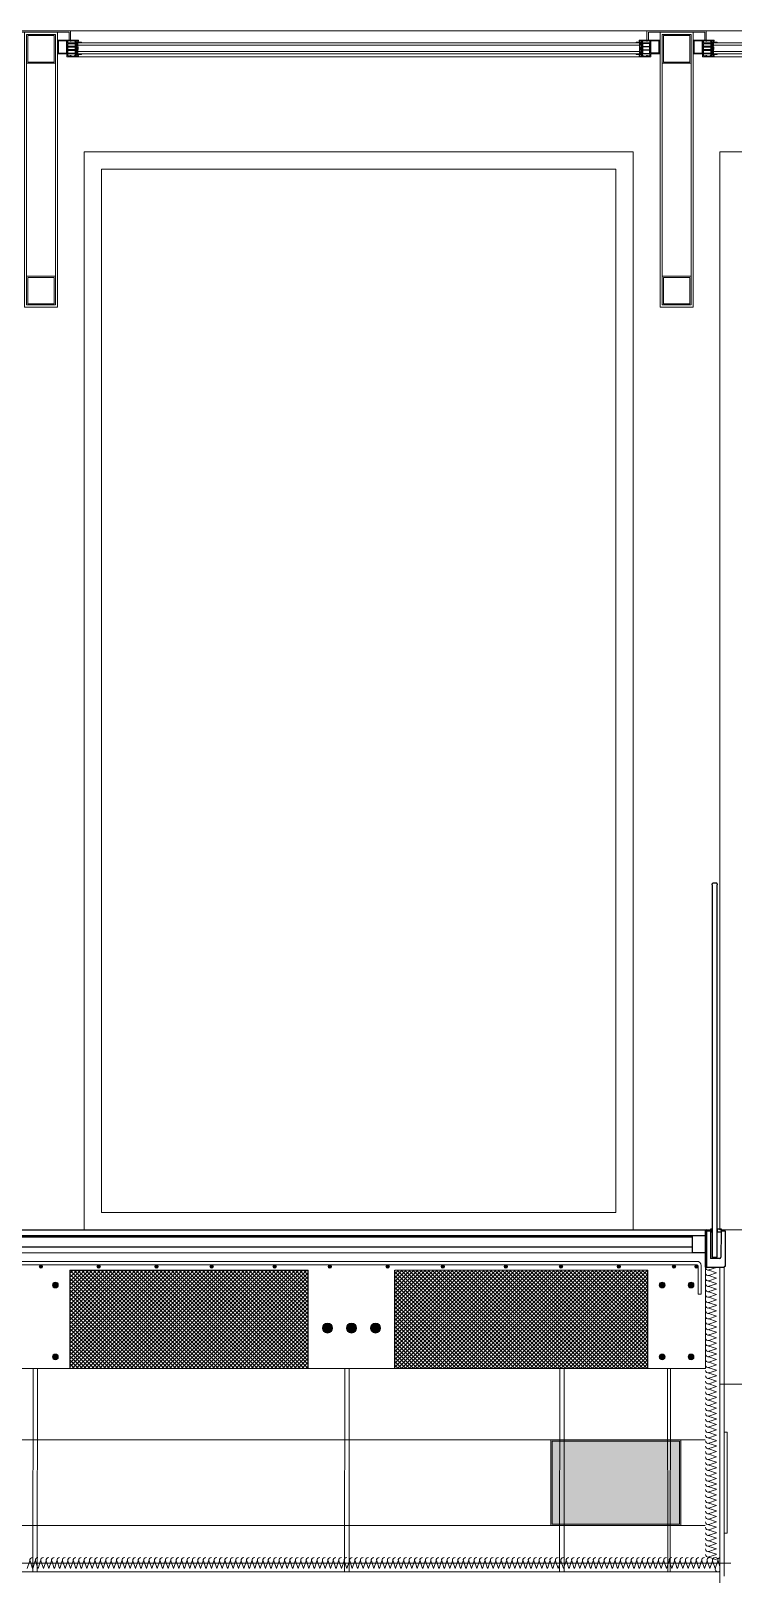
# Model space of a CAD drawing. Header units: metres. Extents: x -175 to 101, y -7 to 93.
# Drawn here: x 51.79 to 54.22, y -1.94 to 3.41 of the extents above; entities that cross this region are included whole.
import ezdxf

# ---------------------------------------------------------------- set-up
doc = ezdxf.new("R2010")
doc.units = ezdxf.units.M
for name, color, linetype, lineweight, transparency in [('DC_AISLAMIENTO', 14, 'Continuous', 9, 0.3), ('DC_ARMADURA', 251, 'Continuous', 9, 0.3), ('DC_SOMBREADO', 252, 'Continuous', 9, 0.4), ('DC_TRANSPARENTE', 251, 'Continuous', 9, 0.4), ('DG_CALLES', 250, 'Continuous', 9, 0.5), ('DG_TRANSPARENTE', 251, 'Continuous', 9, 0.8)]:
    doc.layers.add(name, color=color, linetype=linetype, lineweight=lineweight, transparency=transparency)
doc.layers.add('DC_LINEA', color=251, linetype='Continuous', lineweight=9)

# ---------------------------------------------------------------- blocks, each defined once
blk = doc.blocks.new('EPS')
at = {"layer": 'DC_SOMBREADO', "linetype": 'Continuous', "transparency": 33554577}
h = blk.add_hatch(dxfattribs=at)
h.set_pattern_fill('ANSI37', color=9, scale=0.003)
h.set_pattern_definition([(45, (-0.414305, -0.79556), (-0.006735192091, 0.006735192091), []), (135, (-0.414305, -0.79556), (-0.006735192091, -0.006735192091), [])])
h.paths.add_polyline_path([(-6232.4327, 2478.7017), (-6233.3077, 2478.7017), (-6233.3077, 2478.3617), (-6232.4327, 2478.3617)])
blk.add_line((-6233.3077, 2478.7017), (-6232.4327, 2478.7017))
at = {"layer": 'DC_LINEA', "linetype": 'Continuous'}
for p, q in [((-6233.3077, 2478.3617), (-6233.3077, 2478.7017)), ((-6232.4327, 2478.3617), (-6232.4327, 2478.7017))]:
    blk.add_line(p, q, dxfattribs=at)
at = {"layer": 'DC_TRANSPARENTE', "linetype": 'Continuous'}
blk.add_line((-6232.4327, 2478.3617), (-6233.3077, 2478.3617), dxfattribs=at)
blk = doc.blocks.new('AISLM1')
at = {"layer": 'DC_AISLAMIENTO'}
for p, q in [((-6235.44, 2491.68), (-6235.419, 2491.743)), ((-6235.417, 2491.743), (-6235.396, 2491.68))]:
    blk.add_line(p, q, dxfattribs=at)
blk.add_arc((-6235.44, 2491.749), 0.0225, 345, 90, dxfattribs=at)
blk = doc.blocks.new('viga huerta')
at = {"layer": 'DC_LINEA', "linetype": 'Continuous'}
for p, q in [((49.573, 4.8324), (49.573, 3.8951)), ((49.673, 4.8324), (49.673, 3.8951))]:
    blk.add_line(p, q, dxfattribs=at)
at = {"layer": 'DC_LINEA'}
blk.add_lwpolyline([(49.5659, 4.8396), (49.6801, 4.8396), (49.6801, 3.888), (49.5659, 3.888)], close=True, dxfattribs=at)
at = {"layer": 'DC_LINEA', "linetype": 'Continuous'}
for points in [[(49.573, 4.7324), (49.673, 4.7324), (49.673, 4.8324), (49.573, 4.8324)], [(49.5773, 4.7367), (49.6687, 4.7367), (49.6687, 4.8281), (49.5773, 4.8281)], [(49.573, 3.8951), (49.673, 3.8951), (49.673, 3.9951), (49.573, 3.9951)], [(49.5773, 3.8994), (49.6687, 3.8994), (49.6687, 3.9908), (49.5773, 3.9908)]]:
    blk.add_lwpolyline(points, close=True, dxfattribs=at)

msp = doc.modelspace()

# ---------------------------------------------------------------- hatches: boundary and pattern name
at = {"layer": 'DC_ARMADURA'}
h = msp.add_hatch(color=256, dxfattribs=at)
edge = h.paths.add_edge_path()
edge.add_arc((51.8281, -0.8746), 0.006, 0, 360)
h = msp.add_hatch(color=256, dxfattribs=at)
edge = h.paths.add_edge_path()
edge.add_arc((52.0281, -0.8746), 0.006, 0, 360)
h = msp.add_hatch(color=256, dxfattribs=at)
edge = h.paths.add_edge_path()
edge.add_arc((52.2281, -0.8746), 0.006, 0, 360)
h = msp.add_hatch(color=256, dxfattribs=at)
edge = h.paths.add_edge_path()
edge.add_arc((52.4191, -0.8746), 0.006, 0, 360)
h = msp.add_hatch(color=256, dxfattribs=at)
edge = h.paths.add_edge_path()
edge.add_arc((52.6371, -0.8746), 0.006, 0, 360)
h = msp.add_hatch(color=256, dxfattribs=at)
edge = h.paths.add_edge_path()
edge.add_arc((52.8281, -0.8746), 0.006, 0, 360)
h = msp.add_hatch(color=256, dxfattribs=at)
edge = h.paths.add_edge_path()
edge.add_arc((53.0281, -0.8746), 0.006, 0, 360)
h = msp.add_hatch(color=256, dxfattribs=at)
edge = h.paths.add_edge_path()
edge.add_arc((53.2191, -0.8746), 0.006, 0, 360)
h = msp.add_hatch(color=256, dxfattribs=at)
edge = h.paths.add_edge_path()
edge.add_arc((53.4371, -0.8746), 0.006, 0, 360)
h = msp.add_hatch(color=256, dxfattribs=at)
edge = h.paths.add_edge_path()
edge.add_arc((53.6281, -0.8746), 0.006, 0, 360)
h = msp.add_hatch(color=256, dxfattribs=at)
edge = h.paths.add_edge_path()
edge.add_arc((53.8281, -0.8746), 0.006, 0, 360)
h = msp.add_hatch(color=256, dxfattribs=at)
edge = h.paths.add_edge_path()
edge.add_arc((54.0191, -0.8746), 0.006, 0, 360)
h = msp.add_hatch(color=256, dxfattribs=at)
edge = h.paths.add_edge_path()
edge.add_arc((54.0971, -0.8746), 0.006, 0, 360)
h = msp.add_hatch(color=256, dxfattribs=at)
edge = h.paths.add_edge_path()
edge.add_arc((51.8781, -0.9386), 0.01, 0, 360)
h = msp.add_hatch(color=256, dxfattribs=at)
edge = h.paths.add_edge_path()
edge.add_arc((53.9781, -0.9386), 0.01, 0, 360)
h = msp.add_hatch(color=256, dxfattribs=at)
edge = h.paths.add_edge_path()
edge.add_arc((54.0781, -0.9386), 0.01, 0, 360)
h = msp.add_hatch(color=256, dxfattribs=at)
edge = h.paths.add_edge_path()
edge.add_arc((52.8199, -1.0876), 0.0173, 0, 360)
h = msp.add_hatch(color=256, dxfattribs=at)
edge = h.paths.add_edge_path()
edge.add_arc((52.9031, -1.0876), 0.0173, 0, 360)
h = msp.add_hatch(color=256, dxfattribs=at)
edge = h.paths.add_edge_path()
edge.add_arc((52.9864, -1.0876), 0.0173, 0, 360)
h = msp.add_hatch(color=256, dxfattribs=at)
edge = h.paths.add_edge_path()
edge.add_arc((51.8781, -1.1876), 0.01, 0, 360)
h = msp.add_hatch(color=256, dxfattribs=at)
edge = h.paths.add_edge_path()
edge.add_arc((53.9781, -1.1876), 0.01, 0, 360)
h = msp.add_hatch(color=256, dxfattribs=at)
edge = h.paths.add_edge_path()
edge.add_arc((54.0781, -1.1876), 0.01, 0, 360)
at = {"layer": 'DC_SOMBREADO', "linetype": 'Continuous', "transparency": 33554577}
h = msp.add_hatch(dxfattribs=at)
h.set_pattern_fill('ANSI37', color=9, scale=0.003)
h.set_pattern_definition([(45, (-1.294289, -13.670023), (-0.0067351921, 0.0067351921), []), (135, (-1.294289, -13.670023), (-0.0067351921, -0.0067351921), [])])
h.paths.add_polyline_path([(52.7531, -0.8876), (51.9281, -0.8876), (51.9281, -1.2276), (52.7531, -1.2276)])
at = {"layer": 'DG_CALLES', "linetype": 'Continuous', "true_color": 0xffffff, "transparency": 33554687}
h = msp.add_hatch(color=7, dxfattribs=at)
h.dxf.hatch_style = 1
h.paths.add_polyline_path([(53.5931, -1.4744), (54.0431, -1.4744), (54.0431, -1.7719), (53.5931, -1.7719)])

# ---------------------------------------------------------------- linework, layer by layer
for p, q in [((51.8885, 3.3285), (51.8885, 3.3702)), ((53.9678, 3.3285), (53.9678, 3.3702)), ((54.0885, 3.3285), (54.0885, 3.3702)), ((54.1514, 0.4507), (54.1534, 0.4527)), ((54.1514, 0.4477), (54.1514, 0.4507)), ((54.1514, 0.4477), (54.1514, -0.7049)), ((54.1594, 0.4527), (54.1534, 0.4527)), ((54.1609, 0.4527), (54.1594, 0.4527)), ((54.1669, 0.4527), (54.1609, 0.4527)), ((54.1689, 0.4507), (54.1669, 0.4527)), ((54.1689, 0.4507), (54.1689, 0.4477)), ((54.1689, -0.7049), (54.1689, 0.4477)), ((43.2358, -0.7476), (54.1281, -0.7473)), ((54.1314, -0.7473), (54.1452, -0.7473)), ((54.1514, -0.7049), (54.1514, -0.7526)), ((54.1689, -0.8422), (54.1689, -0.7049)), ((43.2358, -0.7676), (54.1281, -0.7673)), ((54.0837, -0.7728), (43.2358, -0.7731)), ((54.1281, -0.877), (54.1281, -0.7506)), ((54.1299, -0.7508), (54.1299, -0.8773)), ((54.1312, -0.753), (54.1312, -0.8773)), ((54.1452, -0.7493), (54.1314, -0.7493)), ((54.1452, -0.752), (54.1322, -0.752)), ((54.1457, -0.754), (54.1457, -0.8472)), ((54.1514, -0.7526), (54.1514, -0.8422)), ((54.1829, -0.754), (54.1814, -0.8423)), ((54.1964, -0.752), (54.1834, -0.752)), ((54.1974, -0.8722), (54.1974, -0.753)), ((54.1764, -0.8472), (54.1457, -0.8472)), ((54.1514, -0.8422), (54.1594, -0.8422)), ((54.1594, -0.8422), (54.1609, -0.8422)), ((54.1609, -0.8422), (54.1689, -0.8422)), ((51.9281, -0.8876), (52.7531, -0.8876)), ((52.7531, -1.2276), (52.7531, -0.8876)), ((53.0531, -1.2276), (53.0531, -0.8876)), ((53.9281, -1.2276), (53.9281, -0.8876)), ((54.1281, -0.8773), (54.1924, -0.8773)), ((54.1934, -0.8763), (54.1934, -0.8743)), ((54.1944, -0.8733), (54.1964, -0.8733))]:
    msp.add_line(p, q)
for points in [[(51.8885, 3.3285), (51.9175, 3.3285), (51.9175, 3.3702)], [(53.9678, 3.3285), (53.9388, 3.3285), (53.9388, 3.3702)], [(54.0885, 3.3285), (54.1175, 3.3285), (54.1175, 3.3702)], [(54.0837, -0.8072), (43.2363, -0.8075)]]:
    msp.add_lwpolyline(points)
for points in [[(51.9208, 3.3512), (51.9208, 3.3618), (51.9465, 3.3618), (51.9465, 3.3512)], [(51.9465, 3.3501), (51.9465, 3.3395), (51.9208, 3.3395), (51.9208, 3.3501)], [(51.9208, 3.3274), (51.9208, 3.338), (51.9465, 3.338), (51.9465, 3.3274)], [(53.9355, 3.3512), (53.9355, 3.3618), (53.9097, 3.3618), (53.9097, 3.3512)], [(53.9097, 3.3501), (53.9097, 3.3395), (53.9355, 3.3395), (53.9355, 3.3501)], [(53.9355, 3.3274), (53.9355, 3.338), (53.9097, 3.338), (53.9097, 3.3274)], [(54.1208, 3.3512), (54.1208, 3.3618), (54.1465, 3.3618), (54.1465, 3.3512)], [(54.1465, 3.3501), (54.1465, 3.3395), (54.1208, 3.3395), (54.1208, 3.3501)], [(54.1208, 3.3274), (54.1208, 3.338), (54.1465, 3.338), (54.1465, 3.3274)], [(54.1452, -0.754), (54.1514, -0.754), (54.1514, -0.7448), (54.1452, -0.7448)], [(54.1689, -0.754), (54.1834, -0.754), (54.1834, -0.7448), (54.1689, -0.7448)], [(54.1281, -0.8276), (54.0837, -0.8276), (54.0837, -0.7673), (54.1281, -0.7673)]]:
    msp.add_lwpolyline(points, close=True)
for centre, radius, start, end in [((54.1314, -0.7506), 0.00331, 90, 180), ((54.1314, -0.7508), 0.0015, 90, 180), ((54.1322, -0.753), 0.001, 90, 180), ((54.1964, -0.753), 0.001, 0, 90), ((54.1764, -0.8422), 0.00501, 270, 359), ((54.1924, -0.8763), 0.001, 270, 0), ((54.1944, -0.8743), 0.001, 90, 180), ((54.1964, -0.8722), 0.001, 270, 0)]:
    msp.add_arc(centre, radius, start, end)
at = {"layer": 'DC_AISLAMIENTO'}
for p, q in [((54.171, -1.894), (54.1622, -1.9204)), ((54.1781, -1.9138), (54.1716, -1.894))]:
    msp.add_line(p, q, dxfattribs=at)
for centre, start, end in [((54.1619, -1.8916), 345, 90), ((54.1713, -1.9228), 165, 317.0686), ((54.1806, -1.8916), 105.5353, 195)]:
    msp.add_arc(centre, 0.00937, start, end, dxfattribs=at)
at = {"layer": 'DC_ARMADURA', "ltscale": 0.2}
for p, q in [((54.0991, -0.8566), (43.2071, -0.8566)), ((54.0991, -0.8686), (43.2071, -0.8686)), ((54.1031, -0.9706), (54.1031, -0.8726)), ((54.1131, -0.8706), (54.1131, -0.9706)), ((54.1131, -0.9706), (54.1031, -0.9706))]:
    msp.add_line(p, q, dxfattribs=at)
for centre in [(51.8281, -0.8746), (52.0281, -0.8746), (52.2281, -0.8746), (52.4191, -0.8746), (52.6371, -0.8746), (52.8281, -0.8746), (53.0281, -0.8746), (53.2191, -0.8746), (53.4371, -0.8746), (53.6281, -0.8746), (53.8281, -0.8746), (54.0191, -0.8746), (54.0971, -0.8746)]:
    msp.add_circle(centre, 0.006, dxfattribs=at)
at = {"layer": 'DC_ARMADURA'}
for centre, radius in [((51.8781, -0.9386), 0.01), ((53.9781, -0.9386), 0.01), ((54.0781, -0.9386), 0.01), ((52.8199, -1.0876), 0.0173), ((52.9031, -1.0876), 0.0173), ((52.9864, -1.0876), 0.0173), ((51.8781, -1.1876), 0.01), ((53.9781, -1.1876), 0.01), ((54.0781, -1.1876), 0.01)]:
    msp.add_circle(centre, radius, dxfattribs=at)
at = {"layer": 'DC_ARMADURA', "ltscale": 0.2}
for centre, radius in [((54.0991, -0.8706), 0.014), ((54.0991, -0.8726), 0.004)]:
    msp.add_arc(centre, radius, 0, 90, dxfattribs=at)
at = {"layer": 'DC_LINEA', "color": 7, "lineweight": 0}
for p, q in [((51.8885, 3.3702), (51.9175, 3.3702)), ((53.9678, 3.3702), (53.9388, 3.3702)), ((54.0885, 3.3702), (54.1175, 3.3702)), ((52.9281, 3.3634), (52.001, 3.3634)), ((52.001, 3.3554), (52.9281, 3.3554)), ((52.9281, 3.3337), (52.001, 3.3337)), ((52.001, 3.3258), (52.9281, 3.3258)), ((52.9281, 3.3634), (53.8553, 3.3634)), ((53.8553, 3.3554), (52.9281, 3.3554)), ((52.9281, 3.3337), (53.8553, 3.3337)), ((53.8553, 3.3258), (52.9281, 3.3258)), ((55.1281, 3.3634), (54.201, 3.3634)), ((54.201, 3.3554), (55.1281, 3.3554)), ((55.1281, 3.3337), (54.201, 3.3337)), ((54.201, 3.3258), (55.1281, 3.3258))]:
    msp.add_line(p, q, dxfattribs=at)
at = {"layer": 'DC_LINEA'}
for p, q in [((54.1281, -0.8276), (54.1281, -0.7473)), ((54.1781, -1.9472), (54.1781, -0.8773)), ((54.1931, -1.9472), (54.1931, -0.8773))]:
    msp.add_line(p, q, dxfattribs=at)
at = {"layer": 'DC_LINEA', "linetype": 'Continuous'}
for p, q in [((54.1281, -1.2276), (54.1281, -0.8276)), ((51.9281, -1.2276), (51.9281, -0.8876)), ((51.9281, -1.2276), (51.9281, -0.8876)), ((52.7531, -1.2276), (52.7531, -0.8876)), ((51.9281, -1.2276), (51.7281, -1.2276)), ((52.7531, -1.2276), (53.0531, -1.2276)), ((54.1281, -1.2276), (53.9281, -1.2276)), ((54.0431, -1.4744), (54.1266, -1.4744)), ((54.1931, -1.4482), (54.2031, -1.4482)), ((54.2031, -1.4482), (54.2031, -1.7982)), ((54.0431, -1.7719), (54.1266, -1.7719)), ((54.2031, -1.7982), (54.1931, -1.7982)), ((54.1781, -1.9322), (43.4781, -1.9322))]:
    msp.add_line(p, q, dxfattribs=at)
at = {"layer": 'DC_LINEA'}
for points in [[(51.7255, 3.3729), (51.7255, 3.4053), (51.9308, 3.4053), (51.9308, 3.3734)], [(51.7305, 3.3729), (51.7305, 3.4003), (51.9258, 3.4003), (51.9258, 3.3734)], [(54.1308, 3.3729), (54.1308, 3.4053), (53.9255, 3.4053), (53.9255, 3.3734)], [(54.1258, 3.3729), (54.1258, 3.4003), (53.9305, 3.4003), (53.9305, 3.3734)]]:
    msp.add_lwpolyline(points, dxfattribs=at)
at = {"layer": 'DC_LINEA', "color": 7, "lineweight": 0}
for points in [[(51.9208, 3.3702), (51.9292, 3.3702), (51.9292, 3.3692), (51.9323, 3.3692), (51.9323, 3.3702), (51.9313, 3.3702), (51.9313, 3.3713), (51.946, 3.3713), (51.946, 3.3702), (51.9444, 3.3702), (51.9444, 3.3692), (51.9508, 3.3692), (51.9508, 3.3702), (51.9492, 3.3702), (51.9492, 3.3713), (51.9566, 3.3713), (51.9566, 3.3702), (51.955, 3.3702), (51.955, 3.3697), (51.955, 3.3692), (51.9582, 3.3692), (51.9582, 3.3734), (51.9175, 3.3734), (51.8853, 3.3734)], [(51.9208, 3.3702), (51.9208, 3.3634), (51.9465, 3.3634), (51.9465, 3.3671), (51.9481, 3.3671), (51.9481, 3.3221), (51.9465, 3.3221), (51.9465, 3.3258), (51.9208, 3.3258), (51.9208, 3.3189), (51.9292, 3.3189), (51.9292, 3.32), (51.9323, 3.32), (51.9323, 3.3189), (51.9313, 3.3189), (51.9313, 3.3179), (51.946, 3.3179), (51.946, 3.3189), (51.9444, 3.3189), (51.9444, 3.32), (51.9508, 3.32), (51.9508, 3.3189), (51.9492, 3.3189), (51.9492, 3.3179), (51.9566, 3.3179), (51.9566, 3.3189), (51.955, 3.3189), (51.955, 3.3194), (51.955, 3.32), (51.9582, 3.32), (51.9582, 3.3157), (51.9175, 3.3157), (51.9175, 3.3253), (51.8853, 3.3253)], [(53.9355, 3.3702), (53.9271, 3.3702), (53.9271, 3.3692), (53.9239, 3.3692), (53.9239, 3.3702), (53.925, 3.3702), (53.925, 3.3713), (53.9103, 3.3713), (53.9103, 3.3702), (53.9119, 3.3702), (53.9119, 3.3692), (53.9055, 3.3692), (53.9055, 3.3702), (53.9071, 3.3702), (53.9071, 3.3713), (53.8997, 3.3713), (53.8997, 3.3702), (53.9013, 3.3702), (53.9013, 3.3697), (53.9013, 3.3692), (53.8981, 3.3692), (53.8981, 3.3734), (53.9388, 3.3734), (53.971, 3.3734)], [(53.9355, 3.3702), (53.9355, 3.3634), (53.9097, 3.3634), (53.9097, 3.3671), (53.9082, 3.3671), (53.9082, 3.3221), (53.9097, 3.3221), (53.9097, 3.3258), (53.9355, 3.3258), (53.9355, 3.3189), (53.9271, 3.3189), (53.9271, 3.32), (53.9239, 3.32), (53.9239, 3.3189), (53.925, 3.3189), (53.925, 3.3179), (53.9103, 3.3179), (53.9103, 3.3189), (53.9119, 3.3189), (53.9119, 3.32), (53.9055, 3.32), (53.9055, 3.3189), (53.9071, 3.3189), (53.9071, 3.3179), (53.8997, 3.3179), (53.8997, 3.3189), (53.9013, 3.3189), (53.9013, 3.3194), (53.9013, 3.32), (53.8981, 3.32), (53.8981, 3.3157), (53.9388, 3.3157), (53.9388, 3.3253), (53.971, 3.3253)], [(54.1208, 3.3702), (54.1292, 3.3702), (54.1292, 3.3692), (54.1323, 3.3692), (54.1323, 3.3702), (54.1313, 3.3702), (54.1313, 3.3713), (54.146, 3.3713), (54.146, 3.3702), (54.1444, 3.3702), (54.1444, 3.3692), (54.1508, 3.3692), (54.1508, 3.3702), (54.1492, 3.3702), (54.1492, 3.3713), (54.1566, 3.3713), (54.1566, 3.3702), (54.155, 3.3702), (54.155, 3.3697), (54.155, 3.3692), (54.1582, 3.3692), (54.1582, 3.3734), (54.1175, 3.3734), (54.0853, 3.3734)], [(54.1208, 3.3702), (54.1208, 3.3634), (54.1465, 3.3634), (54.1465, 3.3671), (54.1481, 3.3671), (54.1481, 3.3221), (54.1465, 3.3221), (54.1465, 3.3258), (54.1208, 3.3258), (54.1208, 3.3189), (54.1292, 3.3189), (54.1292, 3.32), (54.1323, 3.32), (54.1323, 3.3189), (54.1313, 3.3189), (54.1313, 3.3179), (54.146, 3.3179), (54.146, 3.3189), (54.1444, 3.3189), (54.1444, 3.32), (54.1508, 3.32), (54.1508, 3.3189), (54.1492, 3.3189), (54.1492, 3.3179), (54.1566, 3.3179), (54.1566, 3.3189), (54.155, 3.3189), (54.155, 3.3194), (54.155, 3.32), (54.1582, 3.32), (54.1582, 3.3157), (54.1175, 3.3157), (54.1175, 3.3253), (54.0853, 3.3253)], [(52.001, 3.3634), (51.956, 3.3634), (51.956, 3.3554)], [(52.001, 3.3337), (51.956, 3.3337), (51.9566, 3.3448), (51.956, 3.3554), (52.001, 3.3554)], [(51.956, 3.3337), (51.956, 3.3258), (52.001, 3.3258)], [(53.8553, 3.3634), (53.9002, 3.3634), (53.9002, 3.3554)], [(53.8553, 3.3337), (53.9002, 3.3337), (53.8997, 3.3448), (53.9002, 3.3554), (53.8553, 3.3554)], [(53.9002, 3.3337), (53.9002, 3.3258), (53.8553, 3.3258)], [(54.201, 3.3634), (54.156, 3.3634), (54.156, 3.3554)], [(54.201, 3.3337), (54.156, 3.3337), (54.1566, 3.3448), (54.156, 3.3554), (54.201, 3.3554)], [(54.156, 3.3337), (54.156, 3.3258), (54.201, 3.3258)]]:
    msp.add_lwpolyline(points, dxfattribs=at)
for points in [[(51.9534, 3.3401), (51.9523, 3.3385), (51.9523, 3.3337), (51.9534, 3.3321), (51.9534, 3.3247), (51.9682, 3.3247), (51.9682, 3.3231), (51.9497, 3.3231), (51.9497, 3.366), (51.9682, 3.366), (51.9682, 3.3644), (51.9534, 3.3644), (51.9534, 3.357), (51.9523, 3.3559), (51.9523, 3.3507), (51.9534, 3.3491)], [(53.9029, 3.3401), (53.9039, 3.3385), (53.9039, 3.3337), (53.9029, 3.3321), (53.9029, 3.3247), (53.8881, 3.3247), (53.8881, 3.3231), (53.9066, 3.3231), (53.9066, 3.366), (53.8881, 3.366), (53.8881, 3.3644), (53.9029, 3.3644), (53.9029, 3.357), (53.9039, 3.3559), (53.9039, 3.3507), (53.9029, 3.3491)], [(54.1534, 3.3401), (54.1523, 3.3385), (54.1523, 3.3337), (54.1534, 3.3321), (54.1534, 3.3247), (54.1682, 3.3247), (54.1682, 3.3231), (54.1497, 3.3231), (54.1497, 3.366), (54.1682, 3.366), (54.1682, 3.3644), (54.1534, 3.3644), (54.1534, 3.357), (54.1523, 3.3559), (54.1523, 3.3507), (54.1534, 3.3491)]]:
    msp.add_lwpolyline(points, close=True, dxfattribs=at)
at = {"layer": 'DC_LINEA', "color": 8, "lineweight": 5, "true_color": 0x767676}
for points in [[(51.9534, 3.3231), (51.9529, 3.3231)], [(53.9029, 3.3231), (53.9034, 3.3231)], [(54.1534, 3.3231), (54.1529, 3.3231)]]:
    msp.add_lwpolyline(points, dxfattribs=at)
at = {"layer": 'DC_LINEA', "color": 8, "lineweight": 0, "true_color": 0x767676}
for points in [[(51.9582, 3.3157), (52.001, 3.3157), (52.9281, 3.3157)], [(53.8981, 3.3157), (53.8553, 3.3157), (52.9281, 3.3157)], [(54.1582, 3.3157), (54.201, 3.3157), (55.1281, 3.3157)]]:
    msp.add_lwpolyline(points, dxfattribs=at)
at = {"layer": 'DC_LINEA', "ltscale": 0.2}
msp.add_lwpolyline([(54.1281, -0.8276), (43.1781, -0.8276)], dxfattribs=at)
at = {"layer": 'DC_LINEA', "linetype": 'Continuous'}
for points in [[(54.0431, -1.4744), (53.5931, -1.4744), (53.5931, -1.7719), (54.0431, -1.7719)], [(54.0381, -1.4794), (53.5981, -1.4794), (53.5981, -1.7669), (54.0381, -1.7669)]]:
    msp.add_lwpolyline(points, close=True, dxfattribs=at)
at = {"layer": 'DC_TRANSPARENTE', "linetype": 'Continuous'}
for p, q in [((52.7531, -1.2276), (51.9281, -1.2276)), ((53.8352, -1.4744), (53.5931, -1.4744)), ((53.5931, -1.7719), (53.5931, -1.4744)), ((53.8349, -1.7719), (53.5931, -1.7719))]:
    msp.add_line(p, q, dxfattribs=at)
at = {"layer": 'DC_TRANSPARENTE', "linetype": 'Continuous', "transparency": 33554508}
for p, q in [((44.0781, -1.4744), (53.5931, -1.4744)), ((44.0781, -1.7719), (53.5931, -1.7719)), ((44.0781, -1.9018), (54.2164, -1.9018))]:
    msp.add_line(p, q, dxfattribs=at)
at = {"layer": 'DC_TRANSPARENTE'}
for points in [[(53.8783, -0.7474), (53.8783, 2.9866), (51.9783, 2.9866), (51.9783, -0.7474)], [(56.0783, -0.7474), (56.0783, 2.9866), (54.1783, 2.9866), (54.1783, -0.7474)]]:
    msp.add_lwpolyline(points, close=True, dxfattribs=at)
at = {"layer": 'DC_TRANSPARENTE', "linetype": 'Continuous'}
msp.add_lwpolyline([(52.0383, 2.9266), (52.0383, -0.6874), (53.8183, -0.6874), (53.8183, 2.9266), (53.8183, 2.9266)], close=True, dxfattribs=at)
at = {"layer": 'DC_TRANSPARENTE', "lineweight": 0}
for points in [[(51.8002, -1.9322), (51.8008, -1.2276)], [(51.8155, -1.9322), (51.8162, -1.2276)], [(52.8791, -1.9322), (52.8797, -1.2276)], [(52.8944, -1.9322), (52.8951, -1.2276)], [(53.6233, -1.9322), (53.624, -1.2276)], [(53.6386, -1.9322), (53.6395, -1.2276)], [(53.9975, -1.9322), (53.9968, -1.2276)], [(54.0059, -1.9322), (54.0065, -1.2276)]]:
    msp.add_lwpolyline(points, dxfattribs=at)
at = {"layer": 'DC_TRANSPARENTE', "linetype": 'Continuous'}
msp.add_lwpolyline([(54.1781, -4.9475), (54.1781, -1.282), (56.0781, -1.282), (56.0781, -4.9476)], dxfattribs=at)
at = {"layer": 'DG_TRANSPARENTE'}
for p, q in [((51.9308, 3.4053), (53.9255, 3.4053)), ((54.1308, 3.4053), (56.1255, 3.4053))]:
    msp.add_line(p, q, dxfattribs=at)

# ---------------------------------------------------------------- block references
at = {"layer": 'DC_AISLAMIENTO', "linetype": 'Continuous', "xscale": -0.4166664258867374, "yscale": 0.4166664258867374, "zscale": 0.4166664258867374, "rotation": 90}
for p in [(1092.3657, -2598.9763), (1092.3657, -2598.9951), (1092.3657, -2599.0138), (1092.3657, -2599.0326), (1092.3657, -2599.0513), (1092.3657, -2599.0701), (1092.3657, -2599.0888), (1092.3657, -2599.1076), (1092.3657, -2599.1263), (1092.3657, -2599.1451), (1092.3657, -2599.1638), (1092.3657, -2599.1826), (1092.3657, -2599.2013), (1092.3657, -2599.2201), (1092.3657, -2599.2388), (1092.3657, -2599.2576), (1092.3657, -2599.2763), (1092.3657, -2599.2951), (1092.3657, -2599.3138), (1092.3657, -2599.3326), (1092.3657, -2599.3513), (1092.3657, -2599.3701), (1092.3657, -2599.3888), (1092.3657, -2599.4076), (1092.3657, -2599.4263), (1092.3657, -2599.4451), (1092.3657, -2599.4638), (1092.3657, -2599.4826), (1092.3657, -2599.5013), (1092.3657, -2599.5201), (1092.3657, -2599.5388), (1092.3657, -2599.5576), (1092.3657, -2599.5763), (1092.3657, -2599.5951), (1092.3657, -2599.6138), (1092.3657, -2599.6326), (1092.3657, -2599.6513), (1092.3657, -2599.6701), (1092.3657, -2599.6888), (1092.3657, -2599.7076), (1092.3657, -2599.7263), (1092.3657, -2599.7451), (1092.3657, -2599.7638), (1092.3657, -2599.7826), (1092.3657, -2599.8013), (1092.3657, -2599.8201), (1092.3657, -2599.8388), (1092.3657, -2599.8576), (1092.3657, -2599.8763), (1092.3657, -2599.8951), (1092.3657, -2599.9138), (1092.3657, -2599.9326), (1092.3657, -2599.9513), (1092.3657, -2599.9701)]:
    msp.add_blockref('AISLM1', p, dxfattribs=at)
at = {"layer": 'DC_AISLAMIENTO', "linetype": 'Continuous', "xscale": -0.4166664258867374, "yscale": 0.4166664258867374, "zscale": 0.4166664258867374}
for p in [(-2546.2993, -1040.1197), (-2546.2805, -1040.1197), (-2546.2618, -1040.1197), (-2546.243, -1040.1197), (-2546.2243, -1040.1197), (-2546.2055, -1040.1197), (-2546.1868, -1040.1197), (-2546.168, -1040.1197), (-2546.1493, -1040.1197), (-2546.1305, -1040.1197), (-2546.1118, -1040.1197), (-2546.093, -1040.1197), (-2546.0743, -1040.1197), (-2546.0555, -1040.1197), (-2546.0368, -1040.1197), (-2546.018, -1040.1197), (-2545.9993, -1040.1197), (-2545.9805, -1040.1197), (-2545.9618, -1040.1197), (-2545.943, -1040.1197), (-2545.9243, -1040.1197), (-2545.9055, -1040.1197), (-2545.8868, -1040.1197), (-2545.868, -1040.1197), (-2545.8493, -1040.1197), (-2545.8305, -1040.1197), (-2545.8118, -1040.1197), (-2545.793, -1040.1197), (-2545.7743, -1040.1197), (-2545.7555, -1040.1197), (-2545.7368, -1040.1197), (-2545.718, -1040.1197), (-2545.6993, -1040.1197), (-2545.6805, -1040.1197), (-2545.6618, -1040.1197), (-2545.643, -1040.1197), (-2545.6243, -1040.1197), (-2545.6055, -1040.1197), (-2545.5868, -1040.1197), (-2545.568, -1040.1197), (-2545.5493, -1040.1197), (-2545.5305, -1040.1197), (-2545.5118, -1040.1197), (-2545.493, -1040.1197), (-2545.4743, -1040.1197), (-2545.4555, -1040.1197), (-2545.4368, -1040.1197), (-2545.418, -1040.1197), (-2545.3993, -1040.1197), (-2545.3805, -1040.1197), (-2545.3618, -1040.1197), (-2545.343, -1040.1197), (-2545.3243, -1040.1197), (-2545.3055, -1040.1197), (-2545.2868, -1040.1197), (-2545.268, -1040.1197), (-2545.2493, -1040.1197), (-2545.2305, -1040.1197), (-2545.2118, -1040.1197), (-2545.193, -1040.1197), (-2545.1743, -1040.1197), (-2545.1555, -1040.1197), (-2545.1368, -1040.1197), (-2545.118, -1040.1197), (-2545.0993, -1040.1197), (-2545.0805, -1040.1197), (-2545.0618, -1040.1197), (-2545.043, -1040.1197), (-2545.0243, -1040.1197), (-2545.0055, -1040.1197), (-2544.9868, -1040.1197), (-2544.968, -1040.1197), (-2544.9493, -1040.1197), (-2544.9305, -1040.1197), (-2544.9118, -1040.1197), (-2544.893, -1040.1197), (-2544.8743, -1040.1197), (-2544.8555, -1040.1197), (-2544.8368, -1040.1197), (-2544.818, -1040.1197), (-2544.7993, -1040.1197), (-2544.7805, -1040.1197), (-2544.7618, -1040.1197), (-2544.743, -1040.1197), (-2544.7243, -1040.1197), (-2544.7055, -1040.1197), (-2544.6868, -1040.1197), (-2544.668, -1040.1197), (-2544.6493, -1040.1197), (-2544.6305, -1040.1197), (-2544.6118, -1040.1197), (-2544.593, -1040.1197), (-2544.5743, -1040.1197), (-2544.5555, -1040.1197), (-2544.5368, -1040.1197), (-2544.518, -1040.1197), (-2544.4993, -1040.1197), (-2544.4805, -1040.1197), (-2544.4618, -1040.1197), (-2544.443, -1040.1197), (-2544.4243, -1040.1197), (-2544.4055, -1040.1197), (-2544.3868, -1040.1197), (-2544.368, -1040.1197), (-2544.3493, -1040.1197), (-2544.3305, -1040.1197), (-2544.3118, -1040.1197), (-2544.293, -1040.1197), (-2544.2743, -1040.1197), (-2544.2555, -1040.1197), (-2544.2368, -1040.1197), (-2544.218, -1040.1197), (-2544.1993, -1040.1197), (-2544.1805, -1040.1197), (-2544.1618, -1040.1197), (-2544.143, -1040.1197), (-2544.1243, -1040.1197), (-2544.1055, -1040.1197), (-2544.0868, -1040.1197), (-2544.068, -1040.1197), (-2544.0493, -1040.1197), (-2544.0305, -1040.1197), (-2544.0118, -1040.1197), (-2543.993, -1040.1197), (-2543.9743, -1040.1197), (-2543.9555, -1040.1197), (-2543.9368, -1040.1197)]:
    msp.add_blockref('AISLM1', p, dxfattribs=at)
at = {"layer": 'DC_LINEA'}
msp.add_blockref('viga huerta', (2.2051, -1.4393), dxfattribs=at)
at = {"layer": 'DC_LINEA', "xscale": -1}
msp.add_blockref('viga huerta', (103.6511, -1.4393), dxfattribs=at)
at = {"layer": 'DC_LINEA', "linetype": 'Continuous'}
msp.add_blockref('EPS', (6286.3608, -2479.5893), dxfattribs=at)

doc.saveas('drawing.dxf')
